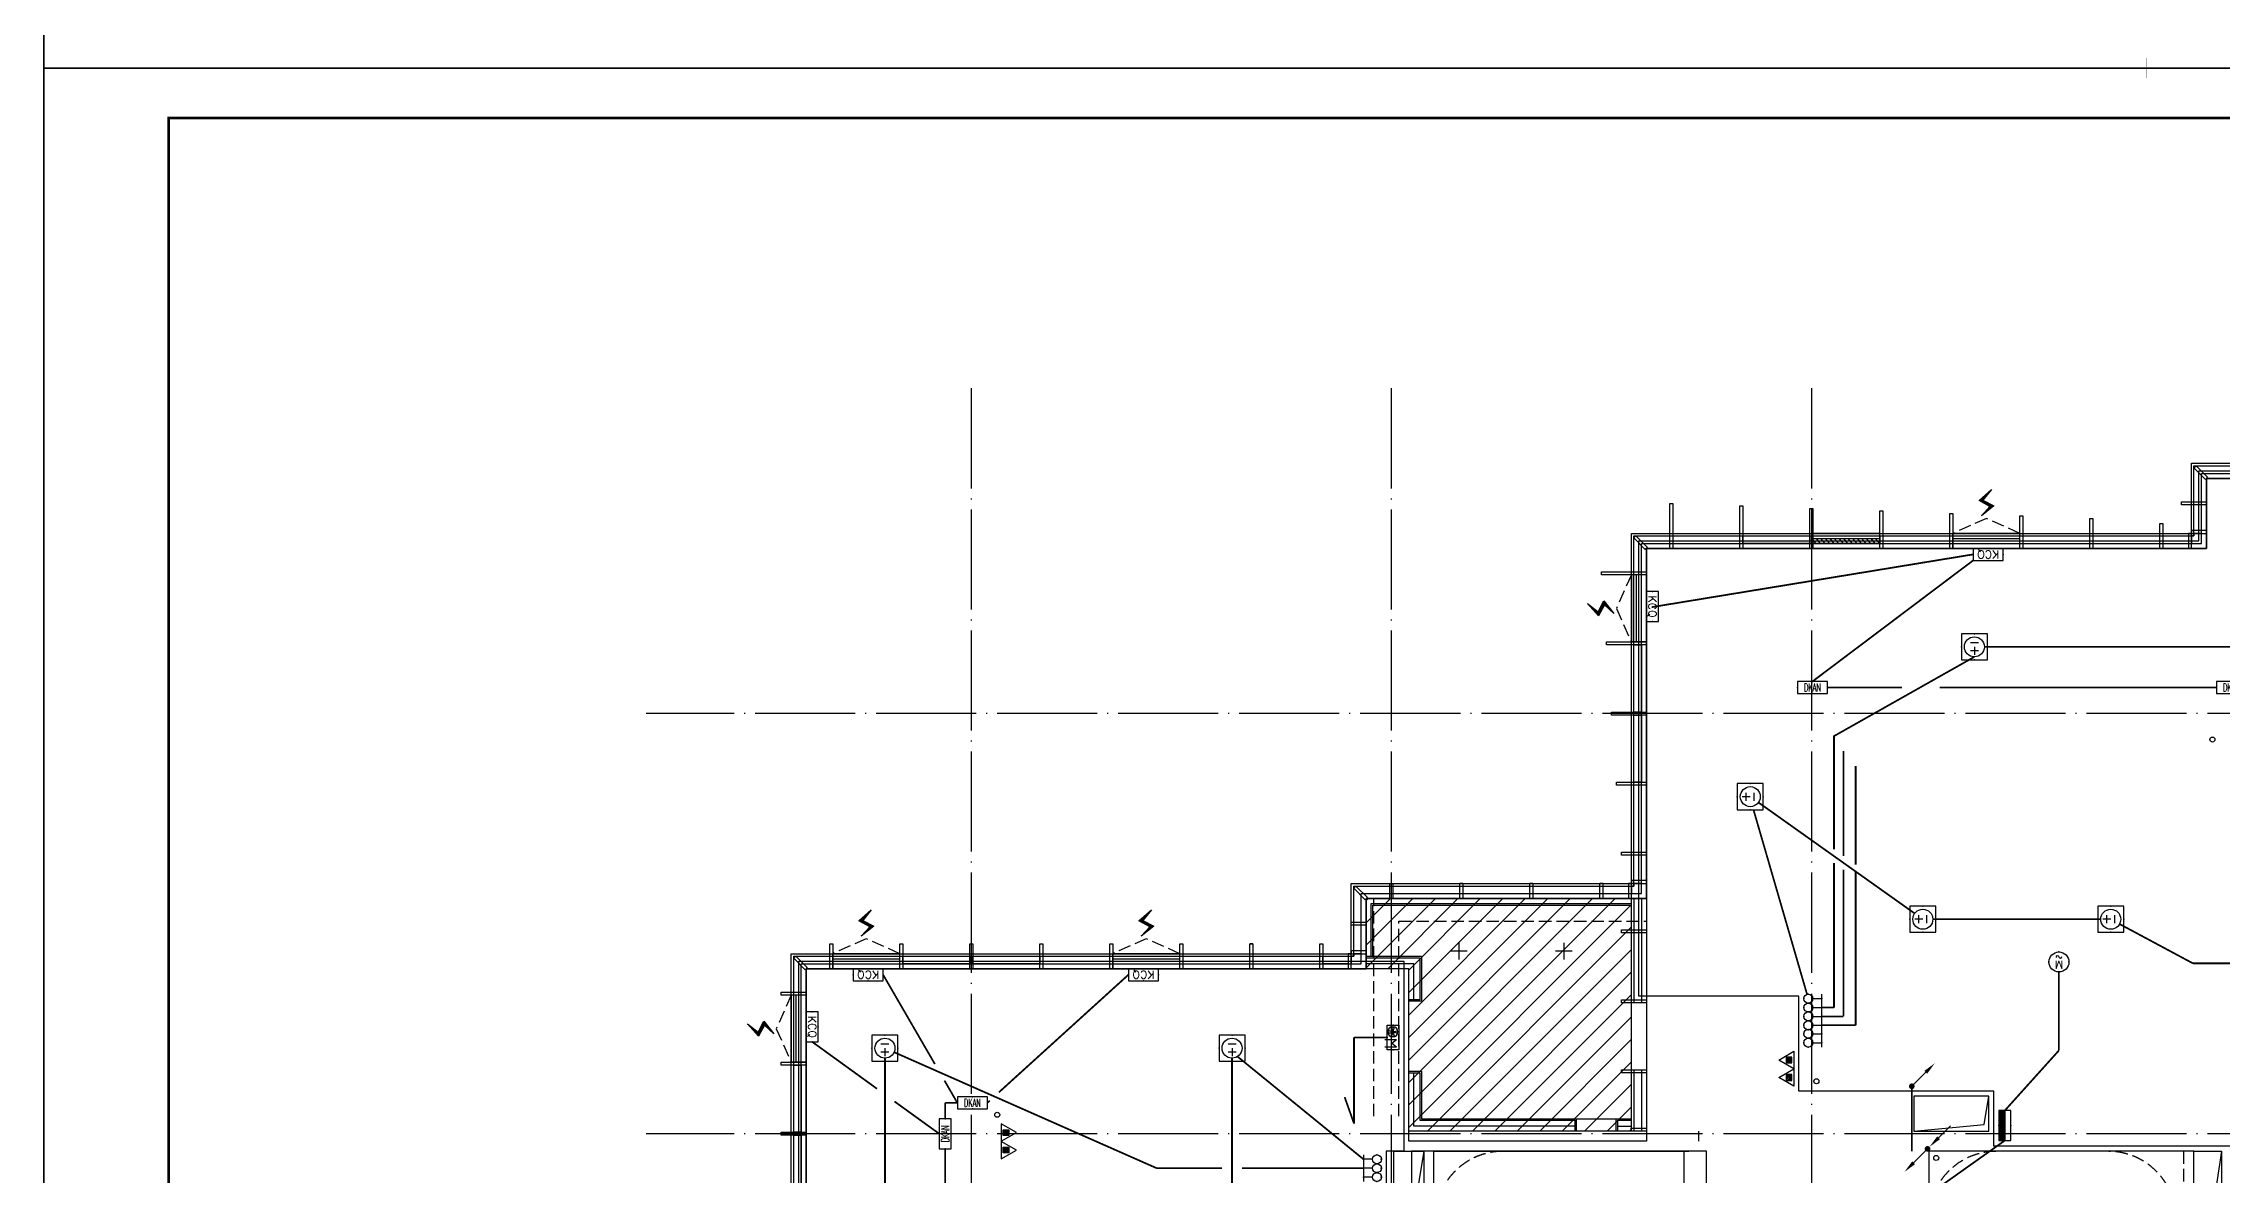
# Model space of a CAD drawing. Extents: x -292644 to 263613, y -713695 to 491457.
# Drawn here: x 93204 to 136757, y 202589 to 225189 of the extents above; entities that cross this region are included whole.
import ezdxf
from ezdxf.enums import TextEntityAlignment as Align
from ezdxf.xclip import XClip

# ---------------------------------------------------------------- set-up
doc = ezdxf.new("R2010")
doc.units = 0
doc.header["$LTSCALE"] = 1000
doc.header["$MEASUREMENT"] = 0
for name, pattern in [('104-10 轴网$0$DOTE', [2.42, 2, -0.2, 0.02, -0.2]), ('8#楼幕墙$0$109-34 轴网$0$L1$0$$AUDIT_BAD_LTYPE1', [0]), ('8#楼幕墙$0$DASH', [0.35, 0.25, -0.1]), ('X-104 8#10#平面_t3$0$109-34 轴网$0$L1$0$$AUDIT_BAD_LTYPE1', [0]), ('X-104 8#10#平面_t3$0$DASH', [0.35, 0.25, -0.1]), ('三跑梯-偶数F$0$DASH', [0.35, 0.25, -0.1]), ('梯段11、12$0$DASH', [0.35, 0.25, -0.1])]:
    doc.linetypes.add(name, pattern=pattern)
doc.layers.get('0').update_dxf_attribs({"linetype": 'CONTINUOUS'})
doc.layers.get('Defpoints').update_dxf_attribs({"linetype": 'CONTINUOUS'})
for name, color, linetype in [('104-10 轴网$0$A_AXIS-轴线', 36, '104-10 轴网$0$DOTE'), ('8#楼幕墙$0$04-电动窗', 1, 'CONTINUOUS'), ('8#楼幕墙$0$A-C_玻璃幕墙', 140, 'CONTINUOUS'), ('8#楼幕墙$0$A-SUR_看线', 231, 'CONTINUOUS'), ('8#楼幕墙$0$A-TECH_结构', 21, 'CONTINUOUS'), ('EQUIP-动力', 3, 'CONTINUOUS'), ('EQUIP-照明', 3, 'CONTINUOUS'), ('EQUIP-箱柜', 3, 'CONTINUOUS'), ('LWIRE', 4, 'CONTINUOUS'), ('WIRE-照明', 1, 'CONTINUOUS'), ('X-104 8#10#平面_t3$0$A-E_栏杆', 232, 'CONTINUOUS'), ('X-104 8#10#平面_t3$0$A-E_楼梯', 171, 'CONTINUOUS'), ('X-104 8#10#平面_t3$0$A-O_分水线', 127, 'CONTINUOUS'), ('X-104 8#10#平面_t3$0$A-SUR_保温', 222, 'CONTINUOUS'), ('X-104 8#10#平面_t3$0$A-SUR_看线', 231, 'CONTINUOUS'), ('X-104 8#10#平面_t3$0$A-TECH_结构', 21, 'CONTINUOUS'), ('X-104 8#10#平面_t3$0$A_STR-砌块墙', 121, 'CONTINUOUS'), ('X-104 8#10#平面_t3$0$D_铝板', 181, 'CONTINUOUS'), ('X-104 8#10#平面_t3$0$水-消火栓', 41, 'CONTINUOUS'), ('梯段11、12$0$A-E_楼梯', 171, 'CONTINUOUS')]:
    doc.layers.add(name, color=color, linetype=linetype)
for name, color, linetype, plot in [('8#楼幕墙$0$04-不打印_辅助线', 165, 'CONTINUOUS', False), ('X-104 8#10#平面_t3$0$04-不打印_辅助线', 165, 'CONTINUOUS', False), ('三跑梯-偶数F$0$04-不打印_辅助线', 165, 'CONTINUOUS', False)]:
    doc.layers.add(name, color=color, linetype=linetype, plot=plot)
doc.layers.add('X-104 8#10#平面_t3$0$000套内', color=226, linetype='CONTINUOUS', lineweight=30, plot=False)
doc.layers.get('X-104 8#10#平面_t3$0$A-O_分水线').off()
doc.styles.add('_TCH_LABEL', font='COMPLEX', dxfattribs={"bigfont": 'GBCBIG'})
doc.styles.add('_TEL_DIM', font='SIMPLEX', dxfattribs={"width": 0.8, "height": 3.5, "bigfont": 'HZTXT'})
doc.styles.get("Standard").update_dxf_attribs({"font": 'gbenor.shx', "bigfont": 'gbcbig.shx'})

# ---------------------------------------------------------------- blocks, each defined once
blk = doc.blocks.new('104-10 轴网')
at = {"layer": '104-10 轴网$0$A_AXIS-轴线', "linetype": '104-10 轴网$0$DOTE'}
for p, q in [((120430, 40100), (120430, -6500)), ((128830, 40100), (128830, -6500)), ((137230, 40100), (137230, -6500)), ((168930, 33600), (113930, 33600)), ((168930, 25200), (113930, 25200))]:
    blk.add_line(p, q, dxfattribs=at)
at = {"layer": 'Defpoints'}
blk.add_lwpolyline([(104380, 45500), (178480, 45500), (178480, -11900), (104380, -11900)], close=True, dxfattribs=at)
blk = doc.blocks.new('图框-A1')
for points, const_width in [([(0, 0), (841, 0), (841, 594), (0, 594)], 0.05), ([(766, 584), (25, 584), (25, 10), (766, 10)], 0.5)]:
    blk.add_lwpolyline(points, close=True, dxfattribs=dict(const_width=const_width))
at = {"const_width": 0.05}
for points in [[(420.5, 594), (420.5, 592)], [(420.5, 0), (420.5, 2)]]:
    blk.add_lwpolyline(points, dxfattribs=at)
blk = doc.blocks.new('三跑梯-偶数F')
at = {"color": 8, "linetype": '三跑梯-偶数F$0$DASH'}
for centre, start, end in [((1350, 3950), 0, 180), ((1350, 1710), 180, 0)]:
    blk.add_arc(centre, 1350, start, end, dxfattribs=at)
at = {"layer": '三跑梯-偶数F$0$04-不打印_辅助线', "linetype": '三跑梯-偶数F$0$DASH'}
blk.add_line((0, 200), (2700, 200), dxfattribs=at)
at = {"layer": '三跑梯-偶数F$0$04-不打印_辅助线'}
blk.add_lwpolyline([(2700, 5300), (0, 5300), (0, 0), (2700, 0)], close=True, dxfattribs=at)
blk.add_lwpolyline([(605, 1265), (605, 2550), (459, 2270)], dxfattribs=at)
blk = doc.blocks.new('X-104 8#10#平面_t3$0$fdhggh')
at = {"layer": 'X-104 8#10#平面_t3$0$04-不打印_辅助线', "linetype": 'X-104 8#10#平面_t3$0$109-34 轴网$0$L1$0$$AUDIT_BAD_LTYPE1'}
h = blk.add_hatch(dxfattribs=at)
h.set_pattern_fill('ANSI31', color=256, scale=200)
h.set_pattern_definition([(45, (-111756.95, 3e-10), (-224.5064, 224.5064), [])])
h.paths.add_polyline_path([(7900, 206700), (7900, 208100), (13199, 208100), (13199, 203450), (8750, 203450), (8750, 206700)])
blk.add_lwpolyline([(7900, 206700), (7900, 208100), (13199, 208100), (13199, 203450), (8750, 203450), (8750, 206700), (7900, 206700)], close=True, dxfattribs=at)
at = {"layer": 'X-104 8#10#平面_t3$0$A-TECH_结构', "linetype": 'X-104 8#10#平面_t3$0$109-34 轴网$0$L1$0$$AUDIT_BAD_LTYPE1'}
blk.add_lwpolyline([(27100, 194500), (42500, 194500), (42500, 216500), (24700, 216500), (24700, 215100), (13500, 215100), (13500, 208400), (13500, 208400), (13500, 203250), (8750, 203250), (8750, 206500), (8750, 206500), (8750, 206700), (-3300, 206700), (-3300, 188900), (-1900, 188900), (-1900, 177700), (20100, 177700), (20100, 190300), (27100, 190300)], close=True, dxfattribs=at)
blk = doc.blocks.new('X-104 8#10#平面_t3$0$fdsgdfh')
at = {"layer": 'X-104 8#10#平面_t3$0$A-TECH_结构', "linetype": 'X-104 8#10#平面_t3$0$109-34 轴网$0$L1$0$$AUDIT_BAD_LTYPE1'}
for points in [[(18850, 25250), (20254, 25389), (20350, 25950)], [(8450, 23450), (8450, 22150), (8921, 22309), (9050, 23450), (8450, 23450)], [(16150, 22850), (15854, 22126), (14550, 21950)], [(16750, 14500), (16349, 14335), (16150, 12800)]]:
    blk.add_lwpolyline(points, dxfattribs=at)
for points in [[(20350, 25950), (18850, 25950), (18850, 25250), (20350, 25250)], [(8450, 24850), (9050, 24850), (9050, 23550), (8450, 23550)], [(8450, 23450), (9050, 23450), (9050, 22150), (8450, 22150)], [(14550, 22850), (16150, 22850), (16150, 21950), (14550, 21950)], [(10750, 15200), (10050, 15200), (10050, 14700), (10750, 14700)], [(11200, 14500), (10050, 14500), (10050, 12800), (11200, 12800)], [(16150, 14500), (16750, 14500), (16750, 12800), (16150, 12800)]]:
    blk.add_lwpolyline(points, close=True, dxfattribs=at)
at = {"layer": 'X-104 8#10#平面_t3$0$A-TECH_结构'}
for points in [[(8450, 23550), (8450, 24850), (9050, 24850), (8862, 23719)], [(24450, 23550), (24450, 24850), (25000, 24850), (24819, 23660)], [(24450, 24850), (25000, 24850), (25000, 23550), (24450, 23550)]]:
    blk.add_lwpolyline(points, close=True, dxfattribs=at)
for points in [[(10050, 14700), (10619, 14783), (10750, 15200)], [(11200, 14500), (11005, 13062), (10050, 12800)]]:
    blk.add_lwpolyline(points, dxfattribs=at)
blk = doc.blocks.new('104-8910 结构')
at = {"layer": 'Defpoints'}
blk.add_lwpolyline([(-19000, -118200), (61000, -118200), (61000, 41800), (-19000, 41800)], close=True, dxfattribs=at)
blk = doc.blocks.new('8#楼幕墙$0$ii')
blk.add_lwpolyline([(-1340, 0), (0, 0), (0, -150), (-1340, -150)], close=True)
blk = doc.blocks.new('8#楼幕墙$0$$TCHSYS$WIN2D')
for p, q in [((-0.5, 0.5), (0.5, 0.5)), ((-0.5, 0.5), (-0.5, -0.5)), ((0.5, 0.5), (0.5, -0.5)), ((0.5, 0.167), (-0.5, 0.167)), ((0.5, -0.167), (-0.5, -0.167)), ((-0.5, -0.5), (0.5, -0.5))]:
    blk.add_line(p, q)
blk = doc.blocks.new('8#楼幕墙$0$开启扇')
at = {"layer": '8#楼幕墙$0$04-电动窗'}
h = blk.add_hatch(color=1, dxfattribs=at)
h.dxf.hatch_style = 1
h.paths.add_polyline_path([(771, 399), (600, 588), (817, 705), (569, 925), (738, 715), (521, 598)])
at = {"linetype": '8#楼幕墙$0$DASH'}
blk.add_lwpolyline([(0, 50), (670, 350), (1340, 50)], dxfattribs=at)
at = {"layer": '8#楼幕墙$0$04-电动窗', "color": 1}
blk.add_lwpolyline([(771, 399), (600, 588), (817, 705), (569, 925), (738, 715), (521, 598), (771, 399)], close=True, dxfattribs=at)
at = {"xscale": -1340, "yscale": 300, "zscale": 1340, "rotation": 180}
blk.add_blockref('8#楼幕墙$0$$TCHSYS$WIN2D', (670, -100), dxfattribs=at)
blk = doc.blocks.new('8#楼幕墙$0$$WINLIB2D$00000039')
at = {"color": 0}
for points in [[(-0.5, 0.5), (-0.5, -0.5)], [(0.5, 0.5), (-0.5, 0.5)], [(0.5, -0.5), (0.5, 0.5)], [(-0.5, 0.167), (0.5, 0.167)], [(-0.452, -0.167), (-0.5, 0.084)], [(-0.384, -0.167), (-0.448, 0.167)], [(-0.316, -0.167), (-0.38, 0.167)], [(-0.248, -0.167), (-0.312, 0.167)], [(-0.18, -0.167), (-0.244, 0.167)], [(-0.112, -0.167), (-0.176, 0.167)], [(-0.044, -0.167), (-0.108, 0.167)], [(0.024, -0.167), (-0.04, 0.167)], [(0.092, -0.167), (0.028, 0.167)], [(0.16, -0.167), (0.096, 0.167)], [(0.228, -0.167), (0.164, 0.167)], [(0.296, -0.167), (0.232, 0.167)], [(0.364, -0.167), (0.3, 0.167)], [(0.432, -0.167), (0.368, 0.167)], [(0.5, -0.167), (0.436, 0.167)], [(-0.5, -0.167), (0.5, -0.167)], [(0.5, -0.5), (-0.5, -0.5)]]:
    blk.add_lwpolyline(points, dxfattribs=at)
blk = doc.blocks.new('8#楼幕墙$0$A$C13E80662')
for points in [[(150, 150), (150, 200), (0, 200), (0, 0), (150, 0)], [(150, 0), (200, 0), (200, 150), (150, 150)]]:
    blk.add_lwpolyline(points)
blk = doc.blocks.new('*U3358')
blk.add_lwpolyline([(510, 0), (0, 0), (0, 150), (510, 150)], close=True)
blk = doc.blocks.new('8#楼幕墙')
at = {"layer": '8#楼幕墙$0$04-不打印_辅助线'}
for points in [[(-18550, 224700), (65550, 224700), (65550, 284100), (-18550, 284100)], [(-18550, 165300), (65550, 165300), (65550, 224700), (-18550, 224700)]]:
    blk.add_lwpolyline(points, close=True, dxfattribs=at)
at = {"layer": '8#楼幕墙$0$A-C_玻璃幕墙'}
for p, q in [((13199, 208100), (13199, 203450)), ((13250, 208100), (13250, 206020)), ((13400, 208100), (13400, 206020)), ((13500, 208100), (13500, 206020)), ((13250, 204680), (13250, 203450)), ((13400, 204680), (13400, 203450)), ((13500, 204680), (13500, 203450))]:
    blk.add_line(p, q, dxfattribs=at)
for points in [[(7600, 207000), (7600, 208400), (13200, 208400), (13200, 215400), (24400, 215400), (24400, 216800), (42800, 216800), (42800, 194200), (27400, 194200), (27400, 190000), (20400, 190000), (20400, 177400), (-2200, 177400), (-2200, 188600), (-3600, 188600), (-3600, 207000)], [(7650, 206950), (7650, 208350), (13250, 208350), (13250, 215350), (24450, 215350), (24450, 216750), (42750, 216750), (42750, 194250), (27350, 194250), (27350, 190050), (20350, 190050), (20350, 177450), (-2150, 177450), (-2150, 188650), (-3550, 188650), (-3550, 206950)], [(7800, 206800), (7800, 208200), (13400, 208200), (13400, 215200), (24600, 215200), (24600, 216600), (42600, 216600), (42600, 194400), (27200, 194400), (27200, 190200), (20200, 190200), (20200, 177600), (-2000, 177600), (-2000, 188800), (-3400, 188800), (-3400, 206800)], [(24721, 216521), (24679, 216479), (24450, 216708), (24492, 216750)], [(24200, 215970), (24200, 216030), (24700, 216030), (24700, 215970)], [(13970, 216000), (14030, 216000), (14030, 215100), (13970, 215100)], [(15370, 215950), (15430, 215950), (15430, 215100), (15370, 215100)], [(16770, 215900), (16830, 215900), (16830, 215100), (16770, 215100)], [(18170, 215850), (18230, 215850), (18230, 215100), (18170, 215100)], [(19570, 215800), (19630, 215800), (19630, 215100), (19570, 215100)], [(20970, 215750), (21030, 215750), (21030, 215100), (20970, 215100)], [(22370, 215700), (22430, 215700), (22430, 215100), (22370, 215100)], [(23770, 215600), (23830, 215600), (23830, 215100), (23770, 215100)], [(13521, 215121), (13479, 215079), (13250, 215308), (13292, 215350)], [(24400, 215400), (24340, 215400), (24340, 215100), (24400, 215100)], [(24400, 215460), (24400, 215400), (24700, 215400), (24700, 215460)], [(12600, 214570), (12600, 214630), (13500, 214630), (13500, 214570)], [(12700, 213170), (12700, 213230), (13500, 213230), (13500, 213170)], [(12800, 211770), (12800, 211830), (13500, 211830), (13500, 211770)], [(12900, 210370), (12900, 210430), (13500, 210430), (13500, 210370)], [(13000, 208970), (13000, 209030), (13500, 209030), (13500, 208970)], [(7921, 208121), (7879, 208079), (7650, 208308), (7692, 208350)], [(8370, 208400), (8430, 208400), (8430, 208100), (8370, 208100)], [(9770, 208400), (9830, 208400), (9830, 208100), (9770, 208100)], [(11170, 208400), (11230, 208400), (11230, 208100), (11170, 208100)], [(12570, 208400), (12630, 208400), (12630, 208100), (12570, 208100)], [(13200, 208400), (13140, 208400), (13140, 208100), (13200, 208100)], [(13200, 208460), (13200, 208400), (13500, 208400), (13500, 208460)], [(7600, 207570), (7600, 207630), (7900, 207630), (7900, 207570)], [(13000, 207420), (13000, 207480), (13500, 207480), (13500, 207420)], [(-3279, 206721), (-3321, 206679), (-3550, 206908), (-3508, 206950)], [(-2770, 206700), (-2830, 206700), (-2830, 207200), (-2770, 207200)], [(-1370, 206700), (-1430, 206700), (-1430, 207200), (-1370, 207200)], [(30, 206700), (-30, 206700), (-30, 207200), (30, 207200)], [(1430, 206700), (1370, 206700), (1370, 207200), (1430, 207200)], [(2830, 206700), (2770, 206700), (2770, 207200), (2830, 207200)], [(4230, 206700), (4170, 206700), (4170, 207200), (4230, 207200)], [(5630, 206700), (5570, 206700), (5570, 207200), (5630, 207200)], [(7030, 206700), (6970, 206700), (6970, 207200), (7030, 207200)], [(7600, 207000), (7540, 207000), (7540, 206700), (7600, 206700)], [(7600, 207060), (7600, 207000), (7900, 207000), (7900, 207060)], [(-3800, 206170), (-3800, 206230), (-3300, 206230), (-3300, 206170)], [(-3800, 206170), (-3800, 206230), (-3300, 206230), (-3300, 206170)], [(13000, 206020), (13000, 206080), (13500, 206080), (13500, 206020)], [(-3800, 204770), (-3800, 204830), (-3300, 204830), (-3300, 204770)], [(13000, 204620), (13000, 204680), (13500, 204680), (13500, 204620)], [(-3800, 203370), (-3800, 203430), (-3300, 203430), (-3300, 203370)], [(13199, 203450), (13199, 203510), (13500, 203510), (13500, 203450)]]:
    blk.add_lwpolyline(points, close=True, dxfattribs=at)
at = {"layer": '8#楼幕墙$0$A-SUR_看线'}
for p, q in [((11230, 208400), (11170, 208400)), ((12630, 208400), (12570, 208400)), ((5630, 207200), (5570, 207200))]:
    blk.add_line(p, q, dxfattribs=at)
at = {"layer": '8#楼幕墙$0$A-TECH_结构'}
blk.add_lwpolyline([(7900, 206700), (7900, 208100), (13500, 208100), (13500, 215100), (24700, 215100), (24700, 216500), (42500, 216500), (42500, 194500), (27100, 194500), (27100, 190300), (20100, 190300), (20100, 177700), (-1900, 177700), (-1900, 188900), (-3300, 188900), (-3300, 206700)], close=True, dxfattribs=at)
at = {"layer": '8#楼幕墙$0$A-C_玻璃幕墙', "linetype": '8#楼幕墙$0$109-34 轴网$0$L1$0$$AUDIT_BAD_LTYPE1', "xscale": -1}
for p in [(20970, 215350), (-1430, 206950), (4170, 206950)]:
    blk.add_blockref('8#楼幕墙$0$开启扇', p, dxfattribs=at)
at = {"layer": '8#楼幕墙$0$A-C_玻璃幕墙'}
for p in [(16770, 215350), (18170, 215350), (-30, 206950), (1370, 206950)]:
    blk.add_blockref('8#楼幕墙$0$ii', p, dxfattribs=at)
for name, p, rotation in [('8#楼幕墙$0$A$C13E80662', (24600, 215200), 90), ('8#楼幕墙$0$ii', (13250, 213170), 90), ('8#楼幕墙$0$ii', (13250, 211770), 90), ('8#楼幕墙$0$A$C13E80662', (13400, 208200), 90), ('*U3358', (7540, 206950), 180), ('8#楼幕墙$0$A$C13E80662', (7800, 206800), 90), ('8#楼幕墙$0$ii', (-3550, 204770), 90), ('8#楼幕墙$0$ii', (-3550, 203370), 90)]:
    blk.add_blockref(name, p, dxfattribs=dict(at, rotation=rotation))
at = {"layer": '8#楼幕墙$0$A-C_玻璃幕墙', "linetype": '8#楼幕墙$0$109-34 轴网$0$L1$0$$AUDIT_BAD_LTYPE1', "xscale": -1, "rotation": 90}
for p in [(13250, 214570), (-3550, 206170)]:
    blk.add_blockref('8#楼幕墙$0$开启扇', p, dxfattribs=at)
at = {"layer": 'Defpoints', "color": 2, "linetype": '8#楼幕墙$0$109-34 轴网$0$L1$0$$AUDIT_BAD_LTYPE1', "xscale": 1340, "yscale": 300, "zscale": -1340}
blk.add_blockref('8#楼幕墙$0$$WINLIB2D$00000039', (17500, 215250), dxfattribs=at)
blk = doc.blocks.new('梯段11、12')
at = {"color": 171}
for p, q in [((93799, -18770), (93799, -18770)), ((93699, -26380), (93799, -26380)), ((93799, -26380), (93799, -27207)), ((93859, -26380), (95099, -26380)), ((95099, -26380), (95099, -27958)), ((93859, -26660), (95099, -26660)), ((93859, -26940), (95099, -26940)), ((93799, -27207), (94385, -27545)), ((93799, -27322), (94358, -27645)), ((93859, -27220), (95099, -27220)), ((94307, -27500), (95099, -27500)), ((94385, -27545), (94339, -27717)), ((94339, -27717), (94545, -27545)), ((94545, -27545), (94496, -27725)), ((94496, -27725), (95099, -28073)), ((94523, -27625), (95099, -27958)), ((94792, -27780), (95099, -27780)), ((95099, -28073), (95099, -28620)), ((93859, -28640), (95099, -28640))]:
    blk.add_line(p, q, dxfattribs=at)
at = {"color": 8, "linetype": '梯段11、12$0$DASH'}
for centre, start, end in [((93749, 51360), 180, 0), ((93749, 43620), 0, 180), ((93749, 41360), 180, 0), ((93749, 33620), 0, 180), ((103749, 33620), 0, 180), ((93749, 31380), 180, 0), ((93749, 23620), 0, 180), ((93749, 21380), 180, 0), ((93749, 13620), 0, 180), ((93749, 11380), 180, 0), ((93749, 3620), 0, 180), ((93749, 1360), 180, 0), ((93749, -6380), 0, 180), ((93749, -8620), 180, 0), ((93749, -16380), 0, 180), ((93749, -18620), 180, 0), ((93749, -26380), 0, 180), ((93749, -28640), 180, 0), ((42332, -46250), 0, 180), ((93749, -46560), 0, 180), ((42332, -48770), 180, 0), ((93749, -48640), 180, 0)]:
    blk.add_arc(centre, 1350, start, end, dxfattribs=at)
at = {"layer": 'Defpoints'}
for points in [[(88899, 56850), (98899, 56850), (98899, 46850), (88899, 46850)], [(95100, 55450), (92400, 55450), (92400, 49550), (95100, 49550)], [(92399, 50000), (92399, 55000), (95099, 55000), (95099, 50000)], [(88899, 46850), (98899, 46850), (98899, 36850), (88899, 36850)], [(95099, 45450), (92399, 45450), (92399, 39550), (95099, 39550)], [(92399, 40000), (92399, 45000), (95099, 45000), (95099, 40000)], [(88899, 36850), (98899, 36850), (98899, 26850), (88899, 26850)], [(98899, 36850), (108899, 36850), (108899, 26850), (98899, 26850)], [(95099, 35450), (92399, 35450), (92399, 29550), (95099, 29550)], [(105099, 35450), (102399, 35450), (102399, 29550), (105099, 29550)], [(92399, 30000), (92399, 35000), (95099, 35000), (95099, 30000)], [(102399, 30000), (102399, 35000), (105099, 35000), (105099, 30000)], [(88899, 26850), (98899, 26850), (98899, 16850), (88899, 16850)], [(95099, 25450), (92399, 25450), (92399, 19550), (95099, 19550)], [(92399, 20000), (92399, 25000), (95099, 25000), (95099, 20000)], [(88899, 16850), (98899, 16850), (98899, 6850), (88899, 6850)], [(95099, 15450), (92399, 15450), (92399, 9550), (95099, 9550)], [(92399, 10000), (92399, 15000), (95099, 15000), (95099, 10000)], [(88899, 6850), (98899, 6850), (98899, -3150), (88899, -3150)], [(95099, 5450), (92399, 5450), (92399, -450), (95099, -450)], [(92399, 0), (92399, 5000), (95099, 5000), (95099, 0)], [(88899, -3150), (98899, -3150), (98899, -13150), (88899, -13150)], [(95099, -4550), (92399, -4550), (92399, -10450), (95099, -10450)], [(92399, -10000), (92399, -5000), (95099, -5000), (95099, -10000)], [(88899, -13150), (98899, -13150), (98899, -23150), (88899, -23150)], [(95099, -14550), (92399, -14550), (92399, -20450), (95099, -20450)], [(92399, -20000), (92399, -15000), (95099, -15000), (95099, -20000)], [(88899, -23150), (98899, -23150), (98899, -33150), (88899, -33150)], [(95099, -24550), (92399, -24550), (92399, -30450), (95099, -30450)], [(92399, -30000), (92399, -25000), (95099, -25000), (95099, -30000)], [(37482, -43150), (47482, -43150), (47482, -53150), (37482, -53150)], [(88899, -43150), (98899, -43150), (98899, -53150), (88899, -53150)], [(43682, -44850), (40982, -44850), (40982, -50150), (43682, -50150)], [(95099, -44550), (92399, -44550), (92399, -50450), (95099, -50450)], [(92399, -50000), (92399, -45000), (95099, -45000), (95099, -50000)], [(37482, -53150), (47482, -53150), (47482, -63150), (37482, -63150)], [(88899, -53150), (98899, -53150), (98899, -63150), (88899, -63150)], [(98899, -53150), (108899, -53150), (108899, -63150), (98899, -63150)], [(43682, -54850), (40982, -54850), (40982, -60150), (43682, -60150)], [(95099, -54550), (92399, -54550), (92399, -60450), (95099, -60450)], [(105099, -54550), (102399, -54550), (102399, -60450), (105099, -60450)], [(92399, -60000), (92399, -55000), (95099, -55000), (95099, -60000)], [(102399, -60000), (102399, -55000), (105099, -55000), (105099, -60000)], [(98899, -63150), (108899, -63150), (108899, -73150), (98899, -73150)], [(105099, -64550), (102399, -64550), (102399, -70450), (105099, -70450)], [(102399, -70000), (102399, -65000), (105099, -65000), (105099, -70000)], [(98899, -73150), (108899, -73150), (108899, -83150), (98899, -83150)], [(105099, -74550), (102399, -74550), (102399, -80450), (105099, -80450)], [(102399, -80000), (102399, -75000), (105099, -75000), (105099, -80000)]]:
    blk.add_lwpolyline(points, close=True, dxfattribs=at)
for points in [[(93004, 40935), (93004, 42220), (92858, 41940)], [(93004, 30935), (93004, 32220), (92858, 31940)], [(94479, 24332), (94479, 23080), (94645, 23360)], [(94479, 14332), (94479, 13080), (94645, 13360)], [(93004, 935), (93004, 2220), (92858, 1940)], [(93004, -9065), (93004, -7780), (92858, -8060)], [(94479, -15668), (94479, -16920), (94645, -16640)], [(94477, -25818), (94477, -27070), (94643, -26790)]]:
    blk.add_lwpolyline(points, dxfattribs=at)
at = {"layer": '梯段11、12$0$A-E_楼梯'}
for p, q in [((94245, -27600), (93859, -27600)), ((94696, -27860), (93859, -27860)), ((95099, -28120), (93859, -28120)), ((93699, -28640), (93799, -28640)), ((95099, -28380), (93859, -28380)), ((95099, -28640), (93859, -28640)), ((37482, -63150), (47482, -43150))]:
    blk.add_line(p, q, dxfattribs=at)
blk = doc.blocks.new('X-104 8#10#平面_t3$0$$TWTSYS$00000546')
h = blk.add_hatch()
h.set_pattern_fill('ANSI31', color=256, scale=200, style=0)
h.set_pattern_definition([(45, (-38543.802, -6670.83), (-17.67767, 17.67767), [])])
h.paths.add_polyline_path([(-65, 174), (65, 174), (65, 44), (-65, 44)])
for points in [[(0, 344), (-198, 0), (198, 0)], [(-65, 174), (65, 174), (65, 44), (-65, 44)]]:
    blk.add_lwpolyline(points, close=True)
blk = doc.blocks.new('X-104 8#10#平面_t3$0$A$C46662BA1')
at = {"layer": 'X-104 8#10#平面_t3$0$水-消火栓'}
for centre in [(136577, 211280), (128657, 204450), (112277, 203780), (131053, 202918)]:
    blk.add_circle(centre, 50, dxfattribs=at)
at = {"layer": 'X-104 8#10#平面_t3$0$水-消火栓', "yscale": 0.88, "zscale": 0.88}
for p, xscale, rotation in [((128207, 204875), -0.88, 90), ((128207, 204525), -0.88, 90), ((112357, 203425), 0.88, 270), ((112357, 203075), 0.88, 270)]:
    blk.add_blockref('X-104 8#10#平面_t3$0$$TWTSYS$00000546', p, dxfattribs=dict(at, xscale=xscale, rotation=rotation))
blk = doc.blocks.new('X-104 8#10#平面_t3$0$jtkjuyriuy')
h = blk.add_hatch()
h.set_pattern_fill('ANSI31', color=8, scale=30, angle=45)
h.set_pattern_definition([(90, (0, 0), (-47.625, 1e-14), [])])
h.paths.add_polyline_path([(-138, 138), (138, 138), (138, -138), (-138, -138)])
for points in [[(-168, 168), (168, 168), (168, -168), (-168, -168)], [(-138, 138), (138, 138), (138, -138), (-138, -138)]]:
    blk.add_lwpolyline(points, close=True)
at = {"layer": 'X-104 8#10#平面_t3$0$04-不打印_辅助线'}
for p, q in [((-168, 0), (168, 0)), ((0, 168), (0, -168))]:
    blk.add_line(p, q, dxfattribs=at)
blk = doc.blocks.new('X-104 8#10#平面_t3')
at = {"linetype": 'X-104 8#10#平面_t3$0$109-34 轴网$0$L1$0$$AUDIT_BAD_LTYPE1'}
for points in [[(177307, 284100), (177307, 224700), (93207, 224700), (93207, 284100)], [(177307, 224700), (177307, 165300), (93207, 165300), (93207, 224700)]]:
    blk.add_lwpolyline(points, close=True, dxfattribs=at)
at = {"layer": 'X-104 8#10#平面_t3$0$000套内'}
blk.add_lwpolyline([(138957, 194350), (138957, 203150), (132207, 203150), (132207, 204250), (128307, 204250), (128307, 206150), (125107, 206150), (125107, 215250), (136307, 215250), (136307, 216650), (154407, 216650), (154407, 206850), (154407, 206850), (154407, 194350), (144707, 194350), (144707, 194350), (138957, 194350)], close=True, dxfattribs=at)
blk.add_lwpolyline([(108307, 188750), (108307, 190300), (108307, 195650), (108307, 195650), (108307, 206850), (120407, 206850), (120407, 203050), (120057, 203050), (120057, 200250), (121707, 200250), (121707, 190900), (128807, 190900), (128807, 190200), (132007, 190200), (132007, 177550), (120807, 177550), (120807, 177550), (109707, 177550), (109707, 188750), (108307, 188750)], dxfattribs=at)
at = {"layer": 'X-104 8#10#平面_t3$0$04-不打印_辅助线', "linetype": 'X-104 8#10#平面_t3$0$109-34 轴网$0$L1$0$$AUDIT_BAD_LTYPE1'}
for points in [[(177307, 224700), (93207, 224700), (93207, 284100), (177307, 284100)], [(177307, 165300), (93207, 165300), (93207, 224700), (177307, 224700)]]:
    blk.add_lwpolyline(points, close=True, dxfattribs=at)
at = {"layer": 'X-104 8#10#平面_t3$0$A-E_栏杆', "linetype": 'X-104 8#10#平面_t3$0$109-34 轴网$0$L1$0$$AUDIT_BAD_LTYPE1'}
for points in [[(119757, 206950), (119757, 208000), (124957, 208000)], [(119787, 206950), (119787, 207970), (124957, 207970)]]:
    blk.add_lwpolyline(points, dxfattribs=at)
at = {"layer": 'X-104 8#10#平面_t3$0$A-E_楼梯', "linetype": 'X-104 8#10#平面_t3$0$109-34 轴网$0$L1$0$$AUDIT_BAD_LTYPE1'}
blk.add_line((121007, 203050), (126107, 203050), dxfattribs=at)
at = {"layer": 'X-104 8#10#平面_t3$0$A-SUR_保温'}
blk.add_line((124686, 203550), (124956, 203550), dxfattribs=at)
for points in [[(120607, 206080), (120607, 206800), (119657, 206800)], [(123826, 203550), (120607, 203550), (120607, 204620)]]:
    blk.add_lwpolyline(points, dxfattribs=at)
at = {"layer": 'X-104 8#10#平面_t3$0$A-SUR_看线'}
for p, q in [((121587, 208400), (121527, 208400)), ((122987, 208400), (122927, 208400)), ((124387, 208400), (124327, 208400))]:
    blk.add_line(p, q, dxfattribs=at)
at = {"layer": 'X-104 8#10#平面_t3$0$A-TECH_结构', "linetype": 'X-104 8#10#平面_t3$0$109-34 轴网$0$L1$0$$AUDIT_BAD_LTYPE1'}
blk.add_lwpolyline([(125257, 208100), (119657, 208100), (119657, 206700)], dxfattribs=at)
at = {"layer": 'X-104 8#10#平面_t3$0$A-TECH_结构', "linetype": 'X-104 8#10#平面_t3$0$DASH'}
for points in [[(119809, 203752), (119809, 208102), (125257, 208100)], [(120307, 203750), (120307, 207651), (125255, 207649)]]:
    blk.add_lwpolyline(points, dxfattribs=at)
at = {"layer": 'X-104 8#10#平面_t3$0$A_STR-砌块墙'}
blk.add_line((126307, 203250), (126307, 203450), dxfattribs=at)
at = {"layer": 'X-104 8#10#平面_t3$0$D_铝板'}
for p, q in [((123856, 203700), (124656, 203700)), ((124656, 203450), (124656, 203700)), ((124656, 203700), (124956, 203700)), ((124686, 203450), (124686, 203670)), ((124686, 203670), (124956, 203670))]:
    blk.add_line(p, q, dxfattribs=at)
for points in [[(119657, 206950), (120757, 206950), (120757, 206050), (120503, 206050)], [(119657, 206920), (120727, 206920), (120727, 206080), (120503, 206080)], [(120507, 204650), (120757, 204650), (120757, 203700), (123856, 203700), (123856, 203450)], [(120507, 204620), (120727, 204620), (120727, 203670), (123826, 203670), (123826, 203450)]]:
    blk.add_lwpolyline(points, dxfattribs=at)
at = {"xscale": 100, "yscale": 100, "zscale": 100}
for p in [(93207, 224700), (93207, 165300)]:
    blk.add_blockref('图框-A1', p, dxfattribs=at)
at = {"linetype": 'X-104 8#10#平面_t3$0$109-34 轴网$0$L1$0$$AUDIT_BAD_LTYPE1'}
ref = blk.add_blockref('8#楼幕墙', (111757, 0), dxfattribs=at)
XClip(ref).set_block_clipping_path([(-18549.9999999995, -12899.9999999999), (65550.0000000003, 284100.0000000003)])
for name, p in [('X-104 8#10#平面_t3$0$fdhggh', (111757, 0)), ('X-104 8#10#平面_t3$0$fdsgdfh', (111757, 178200))]:
    blk.add_blockref(name, p, dxfattribs=at)
ref = blk.add_blockref('104-10 轴网', (-8673, 178200), dxfattribs=at)
XClip(ref).set_block_clipping_path([(104379.5977508624, -11900), (178479.5977508624, 45500)])
ref = blk.add_blockref('104-8910 结构', (153887, 105500), dxfattribs=dict(at, rotation=180))
XClip(ref).set_block_clipping_path([(-15919.9999999996, -118200.0000000001), (58180.0000000003, -60800.0000000001)])
ref = blk.add_blockref('梯段11、12', (156007, 97951), dxfattribs=dict(at, rotation=90))
XClip(ref).set_block_clipping_path([(102399.3616327267, 29550.0000001632), (105099.3616327218, 35450.0000001629)])
at = {"layer": 'X-104 8#10#平面_t3$0$A-E_楼梯', "rotation": 90}
blk.add_blockref('三跑梯-偶数F', (136207, 200350), dxfattribs=at)
at = {"layer": 'X-104 8#10#平面_t3$0$A-O_分水线', "linetype": 'X-104 8#10#平面_t3$0$109-34 轴网$0$L1$0$$AUDIT_BAD_LTYPE1'}
blk.add_blockref('X-104 8#10#平面_t3$0$A$C46662BA1', (0, 0), dxfattribs=at)
at = {"layer": 'X-104 8#10#平面_t3$0$A-O_分水线', "xscale": -1}
for p in [(121507, 207050), (123607, 207050)]:
    blk.add_blockref('X-104 8#10#平面_t3$0$jtkjuyriuy', p, dxfattribs=at)
blk = doc.blocks.new('$equip_U$00000229(HT0843)')
at = {"color": 3, "const_width": 0.025}
blk.add_lwpolyline([(-0.5, 0, 0.414214), (0, -0.5, 0.414214), (0.5, 0, 0.414214), (0, 0.5, 0.414214), (-0.5, 0, -1)], format="xyb", dxfattribs=at)
at = {"color": 3}
blk.add_circle((0, 0), 0.5, dxfattribs=at)
at = {"color": 7}
for centre, radius, start, end in [((-0.07, -0.27), 0.0768, 17.2272, 184.2164), ((0.07, -0.23), 0.0769, 197.2591, 5.1179)]:
    blk.add_arc(centre, radius, start, end, dxfattribs=at)
for p in [(-0.5, 0), (0, 0.5), (0, 0), (0.5, 0), (0, -0.5)]:
    blk.add_point(p)
at = {"color": 7, "style": '_TEL_DIM'}
blk.add_attdef('$TEXT$', text='', height=0.4, dxfattribs=at).set_placement((0, 0.14), align=Align.MIDDLE_CENTER)
at = {"color": 7, "style": '_TEL_DIM', "flags": 1}
blk.add_attdef('A', text='', height=0.000025, dxfattribs=at).set_placement((0, 0), align=Align.MIDDLE_CENTER)
blk = doc.blocks.new('*X16')
at = {"color": 0}
for p, q in [((-250, 33), (-183, 100)), ((-250, 68), (-218, 100)), ((-247, 0), (-147, 100)), ((-212, 0), (-112, 100)), ((-177, 0), (-77, 100)), ((-141, 0), (-41, 100)), ((-106, 0), (-6, 100)), ((-71, 0), (29, 100)), ((-35, 0), (65, 100)), ((0, 0), (100, 100)), ((35, 0), (135, 100)), ((71, 0), (171, 100)), ((106, 0), (206, 100)), ((141, 0), (241, 100)), ((177, 0), (250, 73)), ((212, 0), (250, 38)), ((247, 0), (250, 3))]:
    blk.add_line(p, q, dxfattribs=at)
blk = doc.blocks.new('$equip$00001414')
for p, q in [((0.75, 0.6), (-0.75, 0.6)), ((-0.75, 0.6), (-0.75, 0)), ((-0.75, 0.3), (0.75, 0.3)), ((-0.75, 0), (0.75, 0)), ((0.75, 0), (0.75, 0.6))]:
    blk.add_line(p, q)
at = {"const_width": 0.3}
blk.add_lwpolyline([(-0.75, 0.15), (0.75, 0.15)], dxfattribs=at)
for p in [(-0.75, 0.3), (0, 0.6), (0, 0), (0.75, 0.3)]:
    blk.add_point(p)
at = {"xscale": 0.00300000000061118, "yscale": 0.00300000000061118, "zscale": 0.00300000000061118}
blk.add_blockref('*X16', (0, 0), dxfattribs=at)
at = {"style": '_TCH_LABEL', "flags": 9}
blk.add_attdef('A', (0, 0), '', height=0.00002, dxfattribs=at)
blk = doc.blocks.new('$equip$00002672')
for p, q in [((0.22, 0.89), (-0.22, 0.89)), ((0, 0.44), (0, 0.89))]:
    blk.add_line(p, q)
blk.add_circle((0, 0.22), 0.222)
for p in [(-0.22, 0.22), (0, 0.89), (0, 0), (0.22, 0.22)]:
    blk.add_point(p)
at = {"color": 7, "style": '_TEL_DIM', "flags": 1}
for tag in ['A', 'REMARK']:
    blk.add_attdef(tag, text='', height=0.00002, dxfattribs=at).set_placement((0, 0), align=Align.MIDDLE_CENTER)
blk = doc.blocks.new('$equip$00001344')
for p, q in [((0.65, 0.65), (-0.65, 0.65)), ((-0.65, 0.65), (-0.65, -0.65)), ((-0.2, 0.2), (0.2, 0.2)), ((0, 0), (0, 0.4)), ((0.65, -0.65), (0.65, 0.65)), ((-0.65, -0.65), (0.65, -0.65)), ((-0.2, -0.2), (0.2, -0.2))]:
    blk.add_line(p, q)
blk.add_circle((0, 0), 0.5)
for p in [(-0.65, 0), (0, 0.65), (0.65, 0), (0, -0.65)]:
    blk.add_point(p)
at = {"flags": 9}
blk.add_attdef('A', (0, 0), '', height=0.00002, dxfattribs=at)
blk = doc.blocks.new('$TelecSys$00000079')
for p, q in [((0.7, 0.7), (0, 0)), ((0.1, 0.1), (0.1, 0.1)), ((-0.1, -0.1), (-0.1, -0.1))]:
    blk.add_line(p, q)
at = {"const_width": 0.142}
blk.add_lwpolyline([(-0.07, 0, 1), (0.07, 0, 1)], format="xyb", close=True, dxfattribs=at)
blk.add_solid([(0.63, 0.77), (0.77, 0.63), (1.15, 1.15)])
at = {"width": 0.8, "flags": 9}
blk.add_attdef('A', (0, 0), '', height=0.00002, dxfattribs=at)
blk = doc.blocks.new('$equip$00001816')
for p, q in [((0.75, 0.6), (-0.75, 0.6)), ((-0.75, 0.6), (-0.75, 0)), ((-0.75, 0), (0.75, 0)), ((0.75, 0), (0.75, 0.6))]:
    blk.add_line(p, q)
for p in [(-0.75, 0.3), (0, 0.6), (0, 0), (0.75, 0.3)]:
    blk.add_point(p)
at = {"color": 7, "style": '_TEL_DIM'}
blk.add_attdef('$TEXT$', text='', height=0.4, dxfattribs=at).set_placement((0, 0.3), align=Align.MIDDLE_CENTER)
at = {"color": 7, "style": '_TEL_DIM', "flags": 1}
blk.add_attdef('A', text='', height=0.00002, dxfattribs=at).set_placement((0, 0), align=Align.MIDDLE_CENTER)
blk = doc.blocks.new('$TelecSys$00000078')
for p, q in [((1.15, 1.15), (0.55, 0.55)), ((0.1, 0.1), (0.1, 0.1)), ((-0.1, -0.1), (-0.1, -0.1))]:
    blk.add_line(p, q)
at = {"const_width": 0.142}
blk.add_lwpolyline([(-0.07, 0, 1), (0.07, 0, 1)], format="xyb", close=True, dxfattribs=at)
blk.add_solid([(0.62, 0.48), (0.48, 0.62), (0.1, 0.1)])
at = {"width": 0.8, "flags": 9}
blk.add_attdef('A', (0, 0), '', height=0.00002, dxfattribs=at)
blk = doc.blocks.new('$TelecSys$00000080')
for p, q in [((-0.7, -0.7), (0, 0)), ((0.1, 0.1), (0.1, 0.1)), ((-0.1, -0.1), (-0.1, -0.1))]:
    blk.add_line(p, q)
at = {"const_width": 0.142}
blk.add_lwpolyline([(0.07, 0, 1), (-0.07, 0, 1)], format="xyb", close=True, dxfattribs=at)
blk.add_solid([(-0.63, -0.77), (-0.77, -0.63), (-1.15, -1.15)])
at = {"width": 0.8, "flags": 9}
blk.add_attdef('A', (0, 0), '', height=0.00002, rotation=180, dxfattribs=at)
blk = doc.blocks.new('$equip$00001305')
for p, q in [((-0.62, 0.35), (-0.62, -0.23)), ((0.62, 0.35), (-0.62, 0.35)), ((-0.49, 0.24), (-0.49, -0.35)), ((-0.49, 0.24), (-0.3, 0)), ((-0.12, 0.24), (-0.3, 0)), ((-0.12, 0.24), (-0.12, -0.35)), ((0.47, 0), (0.08, 0.11)), ((0.08, 0), (0.47, 0.11)), ((0.22, 0.25), (0.33, -0.14)), ((0.22, -0.14), (0.33, 0.25)), ((0.62, -0.23), (0.62, 0.35)), ((-0.62, -0.23), (0.62, -0.23))]:
    blk.add_line(p, q)
blk.add_circle((0.28, 0.05), 0.255)
for centre, start, end in [((0.08, 0.05), 90, 270), ((0.28, 0.25), 0, 180), ((0.47, 0.05), 270, 90), ((0.28, -0.14), 180, 0)]:
    blk.add_arc(centre, 0.0529, start, end)
for p in [(-0.62, 0.06), (0, 0.35), (0.62, 0.06), (0, -0.23)]:
    blk.add_point(p)
at = {"flags": 9}
blk.add_attdef('A', (0, 0), '', height=0.00002, dxfattribs=at)

msp = doc.modelspace()

# ---------------------------------------------------------------- linework, layer by layer
at = {"layer": 'WIRE-照明', "linetype": 'Continuous', "const_width": 35}
for points in [[(125364, 213926), (131793, 214980)], [(128578, 212440), (131793, 214860)], [(141758, 213132), (132016, 213132)], [(131816, 212932), (129009, 211348), (129009, 209088)], [(130367, 212320), (128878, 212320)], [(136657, 212320), (131124, 212320)], [(129198, 208954), (129198, 211049)], [(129443, 208779), (129443, 210750)], [(130623, 207804), (127499, 210022)], [(128471, 206187), (127399, 209878)], [(129009, 205924), (129009, 208812)], [(129198, 205747), (129198, 208678)], [(129443, 205569), (129443, 208641)], [(134344, 207688), (130986, 207688)], [(136187, 206807), (134720, 207593)], [(111029, 204794), (109993, 206580)], [(112309, 204229), (114900, 206580)], [(133508, 206634), (133508, 205067)], [(139300, 206807), (136187, 206807)], [(128763, 205924), (129009, 205924)], [(128763, 205747), (129198, 205747)], [(128763, 205569), (129443, 205569)], [(109872, 204300), (108577, 205237)], [(120074, 205326), (119410, 205326)], [(119410, 205326), (119411, 203605)], [(110031, 198621), (110031, 204912)], [(115465, 202713), (110214, 205031)], [(116971, 201499), (116971, 204912)], [(119601, 202891), (117080, 204945)], [(133508, 205067), (132427, 203867)], [(111478, 204020), (111221, 204464)], [(130565, 204350), (130565, 203050)], [(111117, 203400), (110221, 204047)], [(111478, 204020), (111237, 204020)], [(111237, 203700), (111237, 204020)], [(112078, 204020), (112127, 204064)], [(119411, 203605), (119223, 204135)], [(111237, 199882), (111237, 203100)], [(129197, 200975), (132427, 203267)], [(116771, 202713), (115465, 202713)], [(119601, 202713), (117171, 202713)]]:
    msp.add_lwpolyline(points, dxfattribs=at)

# ---------------------------------------------------------------- block references
msp.add_blockref('X-104 8#10#平面_t3', (0, 0))
at = {"layer": 'EQUIP-动力', "xscale": 400, "yscale": 400, "zscale": 400}
for name, p, rotation, values in [('$equip$00001816', (132093, 215100), 180, {'$TEXT$': 'KCQ'}), ('$equip$00001816', (125257, 213937), 270, {'$TEXT$': 'KCQ'}), ('$equip_U$00000229(HT0843)', (133508, 206834), 180, {'$TEXT$': 'M'}), ('$equip$00001816', (109693, 206700), 180, {'$TEXT$': 'KCQ'}), ('$equip$00001816', (115200, 206700), 180, {'$TEXT$': 'KCQ'}), ('$equip$00001816', (108457, 205537), 270, {'$TEXT$': 'KCQ'})]:
    msp.add_blockref(name, p, dxfattribs=dict(at, rotation=rotation)).add_auto_attribs(values)
at = {"layer": 'EQUIP-动力', "yscale": 400, "zscale": 400}
for name, p, xscale, rotation in [('$equip$00001344', (131816, 213132), 400, 180), ('$equip$00001344', (127336, 210138), 400, 89.99999999999999), ('$equip$00001344', (130786, 207688), 400, 89.99999999999999), ('$equip$00001344', (134544, 207688), 400, 89.99999999999999), ('$equip$00001305', (120167, 205326), -400, 269.9995363190578), ('$equip$00001344', (110031, 205112), 400, 180), ('$equip$00001344', (116971, 205112), 400, 180)]:
    msp.add_blockref(name, p, dxfattribs=dict(at, xscale=xscale, rotation=rotation))
at = {"layer": 'EQUIP-动力'}
ref = msp.add_blockref('$equip$00001816', (128578, 212200), dxfattribs=dict(at, xscale=400, yscale=400, zscale=400))
ref.add_attrib('$TEXT$', 'DKAN', dxfattribs={"layer": '0', "color": 7, "height": 160, "style": '_TEL_DIM', "width": 0.6}).set_placement((128578, 212320), align=Align.MIDDLE_CENTER)
ref = msp.add_blockref('$equip$00001816', (136957, 212200), dxfattribs=dict(at, xscale=400, yscale=400, zscale=400))
ref.add_attrib('$TEXT$', 'DKAN', dxfattribs={"layer": '0', "color": 7, "height": 160, "style": '_TEL_DIM', "width": 0.6}).set_placement((136957, 212320), align=Align.MIDDLE_CENTER)
ref = msp.add_blockref('$equip$00001816', (111778, 203900), dxfattribs=dict(at, xscale=400, yscale=400, zscale=400))
ref.add_attrib('$TEXT$', 'DKAN', dxfattribs={"layer": '0', "color": 7, "height": 160, "style": '_TEL_DIM', "width": 0.6}).set_placement((111778, 204020), align=Align.MIDDLE_CENTER)
ref = msp.add_blockref('$equip$00001816', (111357, 203400), dxfattribs=dict(at, xscale=400, yscale=400, zscale=400, rotation=89.99999999999993))
ref.add_attrib('$TEXT$', 'DKAN', dxfattribs={"layer": '0', "color": 7, "height": 160, "rotation": 90, "style": '_TEL_DIM', "width": 0.6}).set_placement((111237, 203400), align=Align.MIDDLE_CENTER)
at = {"layer": 'EQUIP-照明', "xscale": 400, "yscale": 400, "zscale": 400}
for p, rotation in [((128407, 206102), 270), ((128407, 205924), 270), ((128407, 205747), 270), ((128407, 205569), 270), ((128407, 205399), 270), ((128407, 205221), 270), ((119957, 202891), 89.99999999999999), ((119957, 202713), 89.99999999999999), ((119957, 202535), 89.99999999999999)]:
    msp.add_blockref('$equip$00002672', p, dxfattribs=dict(at, rotation=rotation))
at = {"layer": 'EQUIP-箱柜', "xscale": 400, "yscale": 400, "zscale": 400, "rotation": 270}
msp.add_blockref('$equip$00001414', (132307, 203567), dxfattribs=at)
at = {"layer": 'LWIRE', "xscale": 400, "yscale": 400, "zscale": 400}
for name, p in [('$TelecSys$00000079', (130565, 204350)), ('$TelecSys$00000078', (130880, 203100)), ('$TelecSys$00000080', (130880, 203100))]:
    msp.add_blockref(name, p, dxfattribs=at)

doc.saveas('drawing.dxf')
